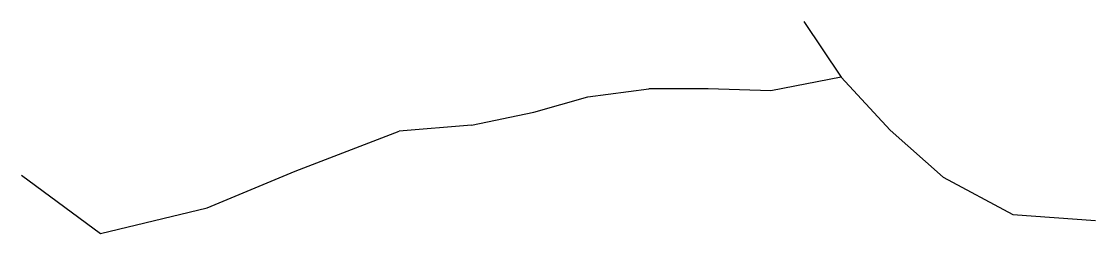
# Model space of a CAD drawing. Header units: millimetres. Extents: x -112 to 163, y -124 to -69.
import ezdxf

# ---------------------------------------------------------------- set-up
doc = ezdxf.new("R2010")
doc.units = ezdxf.units.MM
doc.layers.get('0').update_dxf_attribs({"linetype": 'CONTINUOUS'})

msp = doc.modelspace()

# ---------------------------------------------------------------- linework, layer by layer
for p, q in [((88.31, -69.25), (97.89, -83.52)), ((97.89, -83.52), (79.84, -86.99)), ((97.89, -83.52), (110.46, -97.08)), ((32.89, -88.51), (48.5, -86.53)), ((63.73, -86.53), (48.5, -86.53)), ((79.84, -86.99), (63.73, -86.53)), ((19.01, -92.46), (32.89, -88.51)), ((3.05, -95.82), (19.01, -92.46)), ((3.05, -95.82), (-15.52, -97.31)), ((-42.2, -107.62), (-15.52, -97.31)), ((110.46, -97.08), (124.06, -109.16)), ((-112.44, -108.59), (-92.15, -123.55)), ((-64.8, -116.95), (-42.2, -107.62)), ((124.06, -109.16), (141.94, -118.72)), ((-92.15, -123.55), (-64.8, -116.95)), ((141.94, -118.72), (163.17, -120.18))]:
    msp.add_line(p, q)

doc.saveas('drawing.dxf')
